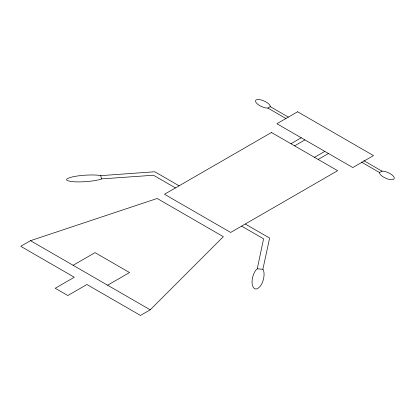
<?xml version="1.0" encoding="UTF-8"?>
<svg xmlns="http://www.w3.org/2000/svg" width="415" height="415" viewBox="0 0 415 415"><rect width="100%" height="100%" fill="white"/><g stroke="black" fill="none" stroke-linecap="round" stroke-linejoin="round"><path stroke-width="0.62" d="M245.265 224.012L269.615 238.07L262.877 269.262A15.594 9 0 0 1 263.608 270.87A34.3 19.801 0 0 1 264.07 274.144A63.256 36.52 0 0 1 262.166 282.978A34.3 19.801 0 0 1 260.324 286.085A15.594 9 0 0 1 257.497 288.586A2.049 1.183 0 0 1 254.188 288.347A15.594 9 0 0 1 252.512 285.525A34.3 19.801 0 0 1 252.05 282.252A63.256 36.52 0 0 1 253.959 273.418A34.3 19.801 0 0 1 255.796 270.31A15.594 9 0 0 1 257.253 268.801L263.582 238.807L241.613 226.123M150.225 309.813L223.337 236.675L157.176 198.479L30.497 240.69L20.75 246.318L74.316 277.241L55.226 288.264L67.821 295.537L86.911 284.514L140.478 315.442L150.225 309.813L30.497 240.69M267.877 108.066L270.284 106.655A6.822 3.937 0 0 0 269.875 105.27A12.258 7.076 0 0 0 268.505 103.724A20.252 11.693 0 0 0 263.069 100.586A12.258 7.076 0 0 0 260.392 99.797A6.822 3.937 0 0 0 257.653 99.569A2.225 1.287 0 0 0 255.562 100.772A6.822 3.937 0 0 0 255.962 102.355A12.258 7.076 0 0 0 257.326 103.9A20.252 11.693 0 0 0 262.768 107.039A12.258 7.076 0 0 0 265.444 107.827A6.822 3.937 0 0 0 267.877 108.066L285.961 118.503M73.107 265.289L95.035 252.631L129.542 272.551L107.615 285.214M290.946 143.735L301.249 137.79M294.603 145.847L304.906 139.897M314.497 157.332L324.8 151.387M318.149 159.443L328.452 153.493M379.523 172.521L381.961 171.13A6.822 3.937 0 0 1 384.357 171.369A12.258 7.076 0 0 1 387.034 172.158A20.252 11.693 0 0 1 392.476 175.296A12.258 7.076 0 0 1 393.84 176.842A6.822 3.937 0 0 1 394.24 178.424A2.225 1.287 0 0 1 392.149 179.628A6.822 3.937 0 0 1 389.41 179.399A12.258 7.076 0 0 1 386.733 178.611A20.252 11.693 0 0 1 381.297 175.472A12.258 7.076 0 0 1 379.933 173.927A6.822 3.937 0 0 1 379.523 172.521L361.439 162.083M175.452 187.928L153.483 175.244L101.535 178.896A15.594 9 0 0 1 98.92 179.737A34.3 19.801 0 0 1 93.536 180.8A63.256 36.52 0 0 1 78.238 181.9A34.3 19.801 0 0 1 72.568 181.635A15.594 9 0 0 1 67.676 180.665A2.049 1.183 0 0 1 67.266 178.756A15.594 9 0 0 1 71.593 177.122A34.3 19.801 0 0 1 76.977 176.059A63.256 36.52 0 0 1 92.275 174.959A34.3 19.801 0 0 1 97.945 175.223A15.594 9 0 0 1 100.736 175.649L154.759 171.758L179.109 185.816M257.253 268.801L262.877 269.262M270.196 106.608L288.384 117.103M363.862 160.683L382.044 171.182M100.736 175.649L101.535 178.896M297.612 111.775L276.904 123.732L352.802 167.551L373.51 155.594L297.612 111.775M271.467 132.489L164.485 194.256L230.647 232.452L337.628 170.69L271.467 132.489"/></g></svg>
